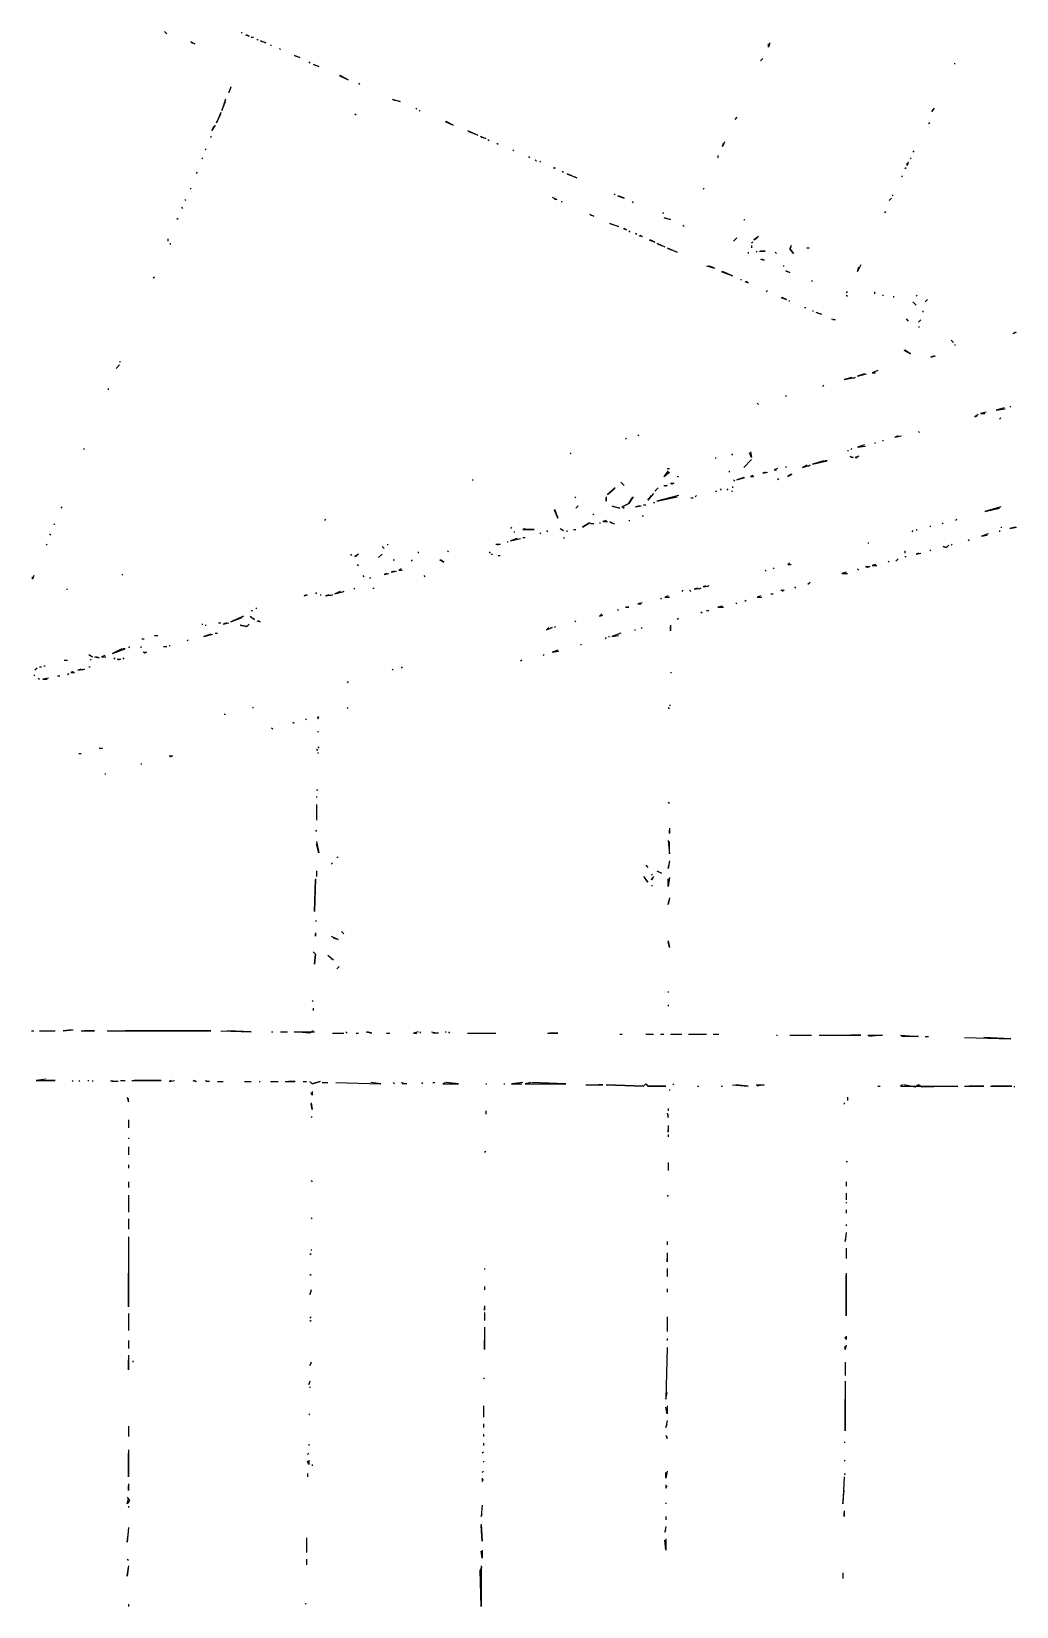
# Model space of a CAD drawing. Extents: x 1 to 1989, y -9 to 1002.
# Drawn here: x 1416 to 1561.7, y 534.8 to 767.8 of the extents above; entities that cross this region are included whole.
import ezdxf

# ---------------------------------------------------------------- set-up
doc = ezdxf.new("R2010")
doc.units = 0
doc.layers.add('LINEWORK', color=4, linetype='CONTINUOUS')

msp = doc.modelspace()

# ---------------------------------------------------------------- linework, layer by layer
at = {"layer": 'LINEWORK'}
for points in [[(1435.6667, 767.8333), (1436, 767.5)], [(1447, 767.6667), (1447.1667, 767.6667)], [(1447.6667, 767.3333), (1448.1667, 767.1667), (1447.8333, 767.3333)], [(1448.5, 767), (1448.8333, 767)], [(1449.3333, 766.6667), (1449.5, 766.6667)], [(1439.5, 766.3333), (1440.1667, 766), (1439.6667, 766.1667)], [(1449.8333, 766.5), (1450.6667, 766.1667), (1450, 766.3333)], [(1451.3333, 765.8333), (1451.5, 765.8333)], [(1452.6667, 765.3333), (1452.8333, 765.1667)], [(1454.8333, 764.3333), (1455.6667, 764), (1455, 764.1667)], [(1525.1667, 766.1667), (1525, 765.5), (1525, 766)], [(1457, 763.3333), (1457.1667, 763.1667)], [(1457.6667, 763), (1458.5, 762.6667), (1457.8333, 762.8333)], [(1524.1667, 763.8333), (1523.8333, 763.5)], [(1552.5, 763.1667), (1552.5, 763)], [(1445.5, 759.6667), (1445.1667, 758.8333), (1445.5, 759.5)], [(1461.5, 761.3333), (1462.8333, 760.6667), (1461.6667, 761.3333)], [(1464.3333, 760.1667), (1464.5, 760)], [(1444.6667, 757.8333), (1444.1667, 756.1667), (1444.6667, 757.5)], [(1469.3333, 757.8333), (1470.5, 757.5), (1469.5, 757.6667)], [(1444, 755.8333), (1443.3333, 754.3333), (1444, 755.6667)], [(1463.8333, 755.6667), (1464, 755.5)], [(1472.8333, 756.5), (1473, 756.3333)], [(1473.3333, 756.1667), (1473.5, 756.1667)], [(1520.3333, 755.1667), (1520, 754.8333)], [(1549.5, 756.5), (1549.1667, 756), (1549.3333, 756.3333)], [(1443.1667, 754), (1442.6667, 753.1667), (1443, 753.8333)], [(1477.1667, 754.5), (1478.3333, 754), (1477.3333, 754.5)], [(1480.5, 753.1667), (1482, 752.5), (1480.6667, 753)], [(1548.8333, 754.3333), (1548.6667, 754.1667)], [(1441.8333, 750.5), (1441.6667, 750.3333)], [(1442.5, 752.3333), (1442.5, 752.1667)], [(1482.3333, 752.3333), (1483.1667, 752), (1482.5, 752.1667)], [(1483.5, 751.8333), (1483.6667, 751.6667)], [(1484.8333, 751.3333), (1485, 751.1667)], [(1487.1667, 750.3333), (1487.3333, 750.1667)], [(1518.5, 751.5), (1518.1667, 750.8333), (1518.3333, 751.3333)], [(1441.3333, 749.1667), (1441.1667, 749)], [(1489.5, 749.3333), (1489.6667, 749.1667)], [(1490.5, 748.8333), (1490.6667, 748.6667)], [(1491.1667, 748.6667), (1491.3333, 748.5)], [(1517.5, 749.5), (1517.5, 749.1667)], [(1545.6667, 748.5), (1545.5, 748), (1545.5, 748.3333)], [(1546, 749.1667), (1546, 749)], [(1546.5, 750.1667), (1546.3333, 750)], [(1440.5, 747), (1440.3333, 746.8333)], [(1493.1667, 747.6667), (1493.5, 747.6667)], [(1494.5, 747.1667), (1494.6667, 747)], [(1495.1667, 746.8333), (1496.6667, 746.1667), (1495.3333, 746.6667)], [(1544.8333, 746.5), (1544.6667, 746.3333)], [(1545.3333, 747.6667), (1545.1667, 747.5)], [(1439.5, 744.6667), (1439.5, 744.5)], [(1493, 743.3333), (1493.6667, 743), (1493.3333, 743)], [(1502.1667, 743.8333), (1502.3333, 743.6667)], [(1502.6667, 743.5), (1503.6667, 743.1667), (1502.8333, 743.5)], [(1515.5, 744.6667), (1515.3333, 744.5)], [(1543.3333, 743.6667), (1543.3333, 743.5)], [(1438.1667, 741.8333), (1438.3333, 741.6667)], [(1438.6667, 743), (1438.8333, 742.8333)], [(1494.3333, 742.6667), (1494.5, 742.6667)], [(1504.8333, 742.6667), (1505, 742.5)], [(1509.3333, 741), (1509.5, 741)], [(1542.3333, 741.1667), (1542.1667, 741)], [(1543.1667, 743.1667), (1542.8333, 742.8333)], [(1437.6667, 740.1667), (1437.5, 740)], [(1498.5, 740.8333), (1499.1667, 740.5), (1498.6667, 740.6667)], [(1501.5, 739.5), (1502.8333, 739), (1501.6667, 739.3333)], [(1503.5, 738.6667), (1504, 738.5), (1503.6667, 738.6667)], [(1509.5, 740.3333), (1510.5, 740), (1509.6667, 740.1667)], [(1512.3333, 739.1667), (1512.5, 739)], [(1521.3333, 740), (1521.5, 740)], [(1436.1667, 737.1667), (1436.1667, 736.8333)], [(1436.5, 736.5), (1436.5, 736.3333)], [(1504.3333, 738.3333), (1504.5, 738.1667)], [(1505.3333, 738), (1505.5, 737.8333)], [(1505.8333, 737.6667), (1506.3333, 737.5), (1506, 737.6667)], [(1507.3333, 737), (1508.1667, 736.6667), (1507.5, 737)], [(1508.5, 736.5), (1509.6667, 736), (1508.6667, 736.3333)], [(1520.3333, 737.3333), (1519.8333, 736.8333)], [(1522.6667, 736.6667), (1522.5, 736.5)], [(1523.5, 737.5), (1522.8333, 737), (1523.3333, 737.3333)], [(1510, 735.8333), (1511.5, 735.1667), (1510.1667, 735.6667)], [(1522, 735.1667), (1522, 735)], [(1522.5, 736.1667), (1522.5, 735.8333)], [(1523.3333, 735.3333), (1523.1667, 735.1667)], [(1523.6667, 735.3333), (1524.5, 735.3333), (1523.8333, 735.3333)], [(1523.8333, 734.1667), (1524.3333, 734), (1524, 734.1667)], [(1526, 735.1667), (1526.1667, 735)], [(1528.3333, 736.1667), (1528.1667, 735.6667), (1528.6667, 735), (1528.1667, 735.6667), (1528.3333, 736)], [(1530.6667, 735.8333), (1531, 735.8333)], [(1515.8333, 733.1667), (1517, 732.8333), (1516.1667, 733.1667)], [(1518, 732.3333), (1519.6667, 731.6667), (1518.1667, 732.3333)], [(1527.1667, 733.1667), (1527.3333, 733.1667)], [(1527.5, 732.5), (1528.1667, 732.1667), (1527.6667, 732.3333)], [(1538.6667, 733.3333), (1538.1667, 732.3333), (1538.3333, 733)], [(1434.1667, 731.5), (1434, 731.3333)], [(1520.8333, 731.1667), (1521, 731.1667)], [(1521.5, 730.8333), (1522, 730.6667), (1521.6667, 730.8333)], [(1524.8333, 729.5), (1524.6667, 729.3333)], [(1531.3333, 731), (1531.5, 730.8333)], [(1536.6667, 729.3333), (1536.5, 729.1667)], [(1540.6667, 729.3333), (1540.6667, 729)], [(1526.8333, 728.5), (1527.6667, 728.1667), (1527, 728.5)], [(1528, 728), (1528.1667, 728)], [(1530.3333, 727), (1530.5, 727)], [(1536.5, 728.8333), (1536.6667, 728.6667)], [(1541.8333, 728.8333), (1542, 728.8333)], [(1543.5, 728.6667), (1543.5, 728.5)], [(1546.3333, 727.8333), (1546.8333, 727.3333)], [(1547, 728.8333), (1546.8333, 728.6667)], [(1548.5, 728.1667), (1548.1667, 727.8333)], [(1531.5, 726.5), (1531.6667, 726.5)], [(1532, 726.3333), (1532.8333, 726), (1532.1667, 726.1667)], [(1534.3333, 725.3333), (1534.8333, 725.1667), (1534.5, 725.1667)], [(1545.3333, 725.3333), (1545.6667, 725)], [(1547.5, 725.1667), (1547.1667, 724.8333)], [(1547.8333, 726.5), (1547.8333, 726.3333)], [(1547.1667, 724.1667), (1547.3333, 724.1667)], [(1561.5, 723.3333), (1561.1667, 723.1667), (1561.6667, 723.3333)], [(1545, 720.6667), (1546, 720.1667), (1545.1667, 720.6667)], [(1552, 722.1667), (1552.3333, 721.8333)], [(1552.5, 721.5), (1552.6667, 721.5)], [(1429, 718.5), (1428.5, 718)], [(1429, 719), (1429.1667, 719)], [(1541.1667, 717.6667), (1540.3333, 717.3333), (1540.8333, 717.3333)], [(1549.5, 719.8333), (1549, 719.6667), (1549.6667, 719.8333)], [(1533.1667, 715.5), (1533, 715.3333)], [(1537.3333, 716.6667), (1536.1667, 716.3333), (1537.8333, 716.6667), (1537.5, 716.5)], [(1539.1667, 717.1667), (1538.1667, 716.8333), (1539.5, 717.1667)], [(1427.3333, 715), (1427.3333, 714.8333)], [(1527.6667, 714), (1527.5, 713.8333)], [(1523.3333, 712.8333), (1523.5, 712.6667)], [(1556, 711.1667), (1555.5, 710.8333), (1555.8333, 711)], [(1557.1667, 711.5), (1556.3333, 711.3333), (1557, 711.3333)], [(1559.8333, 712.1667), (1558.6667, 711.8333), (1560, 712)], [(1559.3333, 710.6667), (1559.1667, 710.5)], [(1560.6667, 712.3333), (1560.8333, 712.3333)], [(1547.1667, 708.6667), (1547.3333, 708.5)], [(1423.8333, 706.1667), (1423.6667, 706)], [(1504, 707.6667), (1503.8333, 707.5)], [(1505.8333, 708.1667), (1505.6667, 708)], [(1537.3333, 706.1667), (1537.1667, 706)], [(1539.1667, 706.6667), (1538.1667, 706.3333), (1539.3333, 706.5)], [(1540.6667, 707), (1540.8333, 707)], [(1541.8333, 707.3333), (1542, 707.3333)], [(1544.1667, 708), (1543.6667, 707.8333), (1544.6667, 708)], [(1495.8333, 705.5), (1495.6667, 705.3333)], [(1517.1667, 704.8333), (1517.1667, 704.6667)], [(1519.6667, 705.3333), (1519.5, 705.1667)], [(1522.5, 704.5), (1521.3333, 703.3333)], [(1522.3333, 705.6667), (1522.5, 704.8333), (1522.1667, 705.5)], [(1530.6667, 703.6667), (1530, 703.3333), (1531.1667, 703.6667), (1530.8333, 703.5)], [(1533.1667, 704.3333), (1531.5, 703.8333), (1533.6667, 704.3333), (1533.3333, 704.3333)], [(1536.6667, 705.8333), (1536.8333, 705.8333)], [(1537, 705), (1537.5, 704.8333), (1537.1667, 704.8333)], [(1538.3333, 705), (1537.8333, 704.8333), (1538.1667, 704.8333)], [(1481.1667, 701.5), (1481.3333, 701.5)], [(1510.1667, 702.8333), (1509.5, 702), (1510.3333, 702.6667)], [(1510, 703.1667), (1510.3333, 703.1667)], [(1511.5, 702), (1511.6667, 702)], [(1519.1667, 702.8333), (1519.1667, 702.6667)], [(1519.8333, 701.5), (1520, 701.3333)], [(1521.3333, 701.8333), (1520.3333, 701.5), (1521.5, 701.8333)], [(1522.6667, 702.1667), (1522.3333, 702), (1522.8333, 702)], [(1524.5, 702.6667), (1524.1667, 702.5), (1524.8333, 702.6667)], [(1526.3333, 703.1667), (1525.8333, 703), (1526.1667, 703)], [(1526.5, 701.6667), (1526.3333, 701.5)], [(1527.5, 703.5), (1527.6667, 703.3333)], [(1528.3333, 702.3333), (1527.8333, 702), (1528.5, 702.3333)], [(1496.3333, 699), (1496.5, 698.8333)], [(1501, 699), (1501, 698.3333), (1501, 698.8333)], [(1502.3333, 700.3333), (1501.1667, 699.3333), (1502.1667, 700.1667)], [(1503.1667, 701.1667), (1503.6667, 700.6667)], [(1505, 699), (1504.3333, 698), (1503.3333, 697.5), (1503.6667, 697.3333), (1503.3333, 697.5), (1504.3333, 698), (1504.8333, 698.8333)], [(1508, 699.5), (1507.1667, 698.5), (1507.6667, 699.1667)], [(1508.6667, 700.3333), (1508.1667, 699.8333)], [(1511.6667, 699.1667), (1508.5, 698.3333), (1511.5, 699)], [(1509.5, 700.6667), (1510, 700.6667), (1509.6667, 700.5)], [(1510.5, 701), (1511, 701), (1510.6667, 700.8333)], [(1514.3333, 699.1667), (1514.1667, 699)], [(1517.1667, 699.8333), (1517.3333, 699.8333)], [(1518, 700.1667), (1517.8333, 700)], [(1518.8333, 700.1667), (1519, 700)], [(1519.5, 699.8333), (1519.6667, 699.8333)], [(1519.6667, 700.5), (1519.6667, 700.3333)], [(1420.5, 697.5), (1420.3333, 697.3333)], [(1493.3333, 697.1667), (1493.8333, 695.8333), (1493.3333, 697)], [(1496.8333, 697.6667), (1496.5, 697.3333)], [(1501.8333, 697.6667), (1503, 697.3333), (1502, 697.5)], [(1506, 697.6667), (1505.3333, 697.5), (1506.1667, 697.6667)], [(1506.5, 697.8333), (1506.8333, 697.8333)], [(1508, 698.1667), (1508.1667, 698.1667)], [(1513.5, 698.8333), (1513.8333, 698.8333)], [(1559.3333, 697.5), (1557, 696.8333), (1559.1667, 697.3333)], [(1419.3333, 695), (1419.3333, 694.8333)], [(1459.5, 695.6667), (1459.3333, 695.5)], [(1487, 694.5), (1486.8333, 694.3333)], [(1498.5, 695.1667), (1497.5, 694.5), (1498.5, 695.1667), (1499.1667, 695), (1498.6667, 695)], [(1499.1667, 696.5), (1499, 696.3333)], [(1500, 695.1667), (1500.1667, 695.1667)], [(1501, 695.5), (1500.5, 695.3333), (1501.1667, 695.3333)], [(1501.5, 695.3333), (1502.1667, 695), (1501.6667, 695.1667)], [(1504.3333, 695.5), (1504.5, 695.5)], [(1506.3333, 696.1667), (1506.5, 696.1667)], [(1548.8333, 694.6667), (1549, 694.6667)], [(1550.8333, 695.1667), (1550.6667, 695)], [(1552.8333, 695.6667), (1552.6667, 695.5)], [(1559.3333, 694.5), (1559.5, 694.5)], [(1561.5, 694.5), (1560.6667, 694.3333), (1561.6667, 694.5)], [(1418.6667, 693.5), (1418.8333, 693.3333)], [(1486.3333, 692.3333), (1486.5, 692.3333)], [(1487.8333, 692.8333), (1486.8333, 692.5), (1488.3333, 692.8333)], [(1487.3333, 693.8333), (1487.5, 693.8333)], [(1489, 694.3333), (1488.6667, 694.1667), (1490.3333, 694.1667), (1489.1667, 694.1667)], [(1488.6667, 693), (1489, 693)], [(1491.1667, 693.6667), (1491.3333, 693.5)], [(1492.1667, 694), (1492.3333, 693.8333)], [(1494.1667, 694.3333), (1494.6667, 694), (1494.3333, 694.1667)], [(1494.8333, 693), (1494.6667, 692.8333)], [(1495.1667, 694), (1495.1667, 693.8333)], [(1496.1667, 694.1667), (1496.5, 694.1667)], [(1539.6667, 692.1667), (1539.8333, 692.1667)], [(1546.3333, 694), (1546.1667, 693.8333)], [(1546.8333, 694.1667), (1547, 694)], [(1554.5, 692.6667), (1554.6667, 692.5)], [(1557.5, 693.5), (1556.5, 693.1667), (1557.3333, 693.3333)], [(1559.1667, 694), (1559.1667, 693.8333)], [(1418.3333, 692), (1418.1667, 691.8333)], [(1463.1667, 690.5), (1463.3333, 690.3333)], [(1464.3333, 690.5), (1463.8333, 690.1667), (1464.1667, 690.3333)], [(1467.8333, 690.5), (1467.3333, 690)], [(1467.8333, 691.6667), (1468.1667, 691.3333)], [(1468.6667, 692), (1468.6667, 691.8333)], [(1473.1667, 690.8333), (1473.1667, 690.6667)], [(1477.5, 691), (1477.6667, 690.8333)], [(1483.8333, 690.8333), (1483.6667, 690.6667)], [(1484, 690.5), (1484.1667, 690.5)], [(1484.6667, 692), (1485.3333, 692), (1484.8333, 691.8333)], [(1485, 690.3333), (1485.3333, 690.3333)], [(1544.1667, 689.8333), (1543.8333, 689.5)], [(1545.1667, 691), (1545.1667, 690.6667)], [(1545.1667, 690.1667), (1545.3333, 690.1667)], [(1547.1667, 690.6667), (1546.8333, 690.5), (1547.5, 690.6667)], [(1548.8333, 691.1667), (1549, 691)], [(1551.6667, 691.8333), (1551.3333, 691.5), (1550.8333, 691.6667), (1551.3333, 691.5)], [(1552.1667, 692), (1552, 691.8333)], [(1429.3333, 687.5), (1429.5, 687.5)], [(1464.1667, 689), (1464.3333, 688.8333)], [(1468.5, 687.6667), (1468.1667, 687.5), (1468.8333, 687.6667)], [(1469.6667, 688), (1469.1667, 687.8333), (1470, 688)], [(1469.5, 689.6667), (1469.6667, 689.6667)], [(1470.6667, 688.3333), (1470.3333, 688.1667), (1470.8333, 688.1667)], [(1472.3333, 689.6667), (1472.1667, 689.5)], [(1476.3333, 689.6667), (1477, 689.3333), (1476.5, 689.6667)], [(1524.5, 688.1667), (1524.6667, 688)], [(1525.6667, 688.5), (1525.8333, 688.3333)], [(1528.1667, 689.1667), (1527.8333, 689), (1528.3333, 689)], [(1536.5, 687.8333), (1535.8333, 687.6667), (1536.6667, 687.6667)], [(1538.1667, 688.3333), (1538.3333, 688.1667)], [(1539.3333, 688.6667), (1540, 688.6667), (1539.5, 688.5)], [(1540.8333, 689), (1540.3333, 688.8333), (1541, 688.8333)], [(1542.6667, 689.5), (1542.8333, 689.3333)], [(1416.3333, 687.3333), (1416.1667, 686.8333), (1416.1667, 687.1667)], [(1421.1667, 685.3333), (1421.3333, 685.3333)], [(1463.6667, 685.5), (1463.8333, 685.3333)], [(1465, 687.3333), (1465.1667, 687.1667)], [(1466, 687), (1466.1667, 687)], [(1466.5, 685.5), (1466.6667, 685.5)], [(1474, 687.3333), (1474.1667, 687.1667)], [(1512.3333, 685.1667), (1512.1667, 685)], [(1513.3333, 685.1667), (1513.5, 685)], [(1514.5, 685.5), (1514, 685.3333), (1515, 685.5), (1514.6667, 685.3333)], [(1515.6667, 685.8333), (1515.3333, 685.6667), (1516.1667, 685.8333), (1515.8333, 685.6667)], [(1526.8333, 685.1667), (1527.3333, 685.1667), (1527, 685)], [(1528.8333, 685.6667), (1529, 685.5)], [(1531.1667, 686.3333), (1530.8333, 686)], [(1456.6667, 684.5), (1456.3333, 684.3333), (1456.8333, 684.5)], [(1458, 684.8333), (1458.1667, 684.6667)], [(1458.6667, 684.5), (1458.8333, 684.5)], [(1460, 684.5), (1459.5, 684.3333), (1460.5, 684.5), (1460.1667, 684.3333)], [(1461.6667, 685), (1460.8333, 684.6667), (1462.1667, 685), (1461.8333, 684.8333)], [(1506.3333, 683.3333), (1505.6667, 683.1667), (1506.1667, 683.1667)], [(1509, 684), (1509.1667, 683.8333)], [(1510.1667, 684.3333), (1509.6667, 684.1667), (1510.3333, 684.1667)], [(1518.1667, 682.8333), (1517.5, 682.6667), (1518.3333, 682.6667)], [(1520.1667, 683.3333), (1520.3333, 683.1667)], [(1521.6667, 683.6667), (1521.5, 683.5)], [(1523.8333, 684.3333), (1523.3333, 684.1667), (1524, 684.1667)], [(1525.3333, 684.6667), (1525.6667, 684.6667)], [(1447.3333, 681.3333), (1445.5, 680.5), (1447.1667, 681.1667)], [(1448.3333, 681.3333), (1449, 680.8333), (1448.5, 681.1667)], [(1448.5, 682.1667), (1448.6667, 682.1667)], [(1449.1667, 682.5), (1449.3333, 682.5)], [(1449.3333, 680.6667), (1449.8333, 680.5), (1449.5, 680.6667)], [(1496.3333, 680.6667), (1496.5, 680.5)], [(1500.3333, 681.6667), (1500, 681.3333), (1500.5, 681.5)], [(1502.6667, 682.3333), (1502.8333, 682.1667)], [(1503.8333, 682.6667), (1504.3333, 682.6667), (1504, 682.6667)], [(1511.6667, 681), (1511.5, 680.8333)], [(1515, 682), (1515.1667, 681.8333)], [(1515.8333, 682.1667), (1516.1667, 682.1667)], [(1434.1667, 678.5), (1434.6667, 678.5)], [(1441.1667, 680.1667), (1441.3333, 680.1667)], [(1442.5, 678.6667), (1441.5, 678.3333), (1442.8333, 678.6667)], [(1441.6667, 680), (1441.8333, 680)], [(1443.1667, 678.8333), (1443.5, 678.8333)], [(1443.6667, 680.3333), (1444, 680.3333)], [(1444.8333, 680.3333), (1444.3333, 680.1667), (1445.1667, 680.3333)], [(1448.1667, 680.1667), (1447.8333, 679.8333), (1446.8333, 680), (1447.8333, 679.8333)], [(1492.5, 679.6667), (1492.1667, 679.3333), (1493, 679.6667), (1492.6667, 679.5)], [(1493.5, 679.8333), (1493.3333, 679.6667)], [(1501, 678.1667), (1500.8333, 678)], [(1501.3333, 678.3333), (1501.5, 678.3333)], [(1503.1667, 678.8333), (1501.8333, 678.3333), (1502.8333, 678.5)], [(1505.1667, 679.3333), (1505.3333, 679.3333)], [(1506.1667, 679.6667), (1506.3333, 679.5)], [(1510.5, 680), (1510.5, 679.1667), (1510.5, 679.8333)], [(1429.3333, 676.5), (1428, 675.8333), (1429.8333, 676.5), (1429.5, 676.5)], [(1430.5, 676.8333), (1430.3333, 676.6667)], [(1432.1667, 676.8333), (1432.1667, 676.6667)], [(1432.3333, 678), (1432.6667, 678)], [(1432.5, 676), (1433, 676), (1432.6667, 675.8333)], [(1435.5, 676.8333), (1436, 676.8333)], [(1436.3333, 677), (1436.5, 677)], [(1439.1667, 677.8333), (1439, 677.6667)], [(1493.8333, 676.3333), (1493, 676), (1494, 676.1667)], [(1497.1667, 677.1667), (1497.3333, 677.1667)], [(1416.8333, 673.6667), (1416.5, 673.3333)], [(1417.1667, 673.8333), (1417.5, 673.8333)], [(1417.8333, 674), (1418, 674)], [(1420.8333, 674.8333), (1421.3333, 674.8333)], [(1423.3333, 673.5), (1422.8333, 673.3333), (1423.8333, 673.5), (1423.5, 673.3333)], [(1424.5, 675.6667), (1425, 675.3333), (1424.6667, 675.5)], [(1424.5, 673.8333), (1424.6667, 673.8333)], [(1424.8333, 675), (1424.6667, 674.8333)], [(1425.3333, 675.3333), (1426, 675.1667), (1425.5, 675.3333)], [(1426.8333, 675.5), (1426.3333, 675.3333), (1427, 675.3333)], [(1428.1667, 675.1667), (1428.3333, 675)], [(1428.6667, 675), (1429.1667, 675), (1428.8333, 674.8333)], [(1429.6667, 675.1667), (1429.5, 675)], [(1469.3333, 673.5), (1469.5, 673.3333)], [(1470.6667, 673.8333), (1470.8333, 673.6667)], [(1488.5, 674.8333), (1488.3333, 674.6667)], [(1491.8333, 675.6667), (1491.6667, 675.5)], [(1416.3333, 672.6667), (1416.5, 672.5)], [(1417, 672.1667), (1417.1667, 672)], [(1418.5, 672.1667), (1417.6667, 672), (1418.3333, 672)], [(1419.8333, 672.5), (1420.1667, 672.5)], [(1421.5, 672.8333), (1421.3333, 672.6667)], [(1422.1667, 673.1667), (1421.8333, 673), (1422.3333, 673)], [(1462.8333, 671.6667), (1462.6667, 671.5)], [(1510.5, 673), (1510.6667, 673)], [(1444.5, 666.8333), (1444.6667, 666.8333)], [(1448.6667, 667.8333), (1448.8333, 667.8333)], [(1458.3333, 666.5), (1458.3333, 666.1667), (1458.5, 666.5)], [(1462.8333, 667.8333), (1462.6667, 667.6667)], [(1510.1667, 667.8333), (1510.3333, 667.6667)], [(1510.3333, 668.1667), (1510.5, 668.1667)], [(1451.5, 664.8333), (1451.6667, 664.6667)], [(1454.6667, 665.6667), (1454.8333, 665.5)], [(1456.5, 666.1667), (1456.6667, 666)], [(1458.3333, 664.3333), (1458.3333, 664.1667)], [(1426, 661.8333), (1426.5, 661.8333)], [(1458.3333, 662), (1458.5, 661.8333)], [(1423, 661), (1423.3333, 661)], [(1432.1667, 659.5), (1432.3333, 659.5)], [(1436.3333, 660.6667), (1436.8333, 660.6667), (1436.5, 660.5)], [(1458.1667, 661.6667), (1458.3333, 661.5)], [(1458.3333, 661.1667), (1458.3333, 661)], [(1426.8333, 658), (1427, 658)], [(1458.1667, 655.6667), (1458.3333, 655.6667)], [(1458.1667, 654.6667), (1458.1667, 654.5)], [(1458.1667, 653.5), (1458.1667, 651.1667)], [(1510.1667, 653.8333), (1510.3333, 653.6667)], [(1458.1667, 649.6667), (1458, 649.5)], [(1458.1667, 648), (1458.5, 646.3333), (1458.1667, 647.6667)], [(1510.1667, 648.1667), (1510.3333, 646.1667), (1510.3333, 648)], [(1510.3333, 650), (1510.3333, 649.1667), (1510.3333, 649.6667)], [(1461.1667, 645.6667), (1461.3333, 645.6667)], [(1458.1667, 643.6667), (1458.1667, 642.8333)], [(1460.5, 644.8333), (1460.3333, 644.6667)], [(1506.8333, 644.5), (1507.1667, 644.1667)], [(1507.8333, 643.1667), (1507.6667, 643)], [(1508.5, 643.6667), (1509.1667, 643.3333), (1508.6667, 643.5)], [(1510.3333, 645.1667), (1510.1667, 644), (1510.3333, 644.8333)], [(1458, 642.5), (1457.8333, 637.6667), (1458, 642.3333)], [(1506.5, 642.8333), (1507.1667, 642), (1506.6667, 642.6667)], [(1508, 642.8333), (1507.6667, 642.3333), (1507.8333, 642.6667)], [(1507.6667, 641.5), (1507.8333, 641.5)], [(1510.3333, 642.6667), (1510.1667, 641.3333), (1510.1667, 642.5)], [(1510.3333, 639.6667), (1510.1667, 638.6667), (1510.3333, 639.5)], [(1458, 636.3333), (1458.1667, 636.1667)], [(1458, 634.5), (1458, 634), (1458, 634.3333)], [(1460.3333, 634), (1461.3333, 633.5), (1460.6667, 633.6667)], [(1461.8333, 634.6667), (1462.1667, 634.3333)], [(1457.6667, 631.6667), (1458, 631.3333), (1457.8333, 629.8333), (1458, 631.3333)], [(1510.1667, 633.3333), (1510.3333, 632.3333), (1510.1667, 633.1667)], [(1459.8333, 631.1667), (1460.6667, 630.5), (1460.3333, 630.6667)], [(1461.5, 629.5), (1461.1667, 629.1667)], [(1457.5, 624.5), (1457.6667, 624.3333)], [(1510.1667, 625.8333), (1510.1667, 625.6667)], [(1457.6667, 623.3333), (1457.6667, 623)], [(1510.1667, 623.8333), (1510.1667, 623.6667)], [(1416, 620), (1416.3333, 620)], [(1417.1667, 620), (1419.5, 620)], [(1422, 620.1667), (1420.6667, 620), (1422.1667, 620.1667)], [(1423.3333, 620), (1425.3333, 620), (1423.8333, 620)], [(1427.1667, 620), (1442.5, 620), (1429.8333, 620)], [(1444, 620), (1448.5, 619.8333), (1445, 620)], [(1451.5, 619.8333), (1451.6667, 619.8333)], [(1452.8333, 619.8333), (1453.8333, 619.8333)], [(1457.6667, 620), (1457.1667, 619.6667), (1454.8333, 619.8333), (1457.8333, 619.8333)], [(1462.5, 619.8333), (1462.6667, 619.6667)], [(1465.5, 619.8333), (1466.3333, 619.6667), (1465.6667, 619.8333)], [(1473.1667, 619.8333), (1472.5, 619.6667), (1473, 619.6667)], [(1473.5, 619.8333), (1473.5, 619.6667)], [(1475.1667, 619.8333), (1476.1667, 619.6667), (1475.3333, 619.6667)], [(1477.1667, 619.8333), (1477.3333, 619.8333)], [(1477.6667, 619.8333), (1477.8333, 619.6667)], [(1460.5, 619.6667), (1462.1667, 619.6667)], [(1464, 619.6667), (1464.3333, 619.6667)], [(1468.5, 619.6667), (1469, 619.6667)], [(1480.5, 619.6667), (1484.6667, 619.6667)], [(1492.3333, 619.6667), (1493.8333, 619.6667), (1492.6667, 619.6667)], [(1503, 619.5), (1503.3333, 619.5)], [(1506.8333, 619.5), (1508, 619.5)], [(1509, 619.5), (1509.5, 619.5)], [(1510.5, 619.5), (1512.1667, 619.5)], [(1513.1667, 619.5), (1515.8333, 619.5)], [(1516.8333, 619.5), (1517.6667, 619.5)], [(1526.1667, 619.3333), (1526.3333, 619.3333)], [(1528.1667, 619.3333), (1531.3333, 619.3333)], [(1532.5, 619.3333), (1538.6667, 619.3333), (1537.1667, 619.3333)], [(1539.6667, 619.3333), (1541.8333, 619.3333), (1539.8333, 619.1667)], [(1544.5, 619.3333), (1547.1667, 619.1667), (1544.6667, 619.1667)], [(1548.1667, 619.1667), (1548.6667, 619.1667)], [(1554, 619), (1560.8333, 618.8333), (1556.8333, 619)], [(1418.1667, 612.8333), (1416.6667, 612.6667), (1419.5, 612.6667), (1418.3333, 612.6667)], [(1422, 612.6667), (1422.1667, 612.5)], [(1423, 612.6667), (1423.1667, 612.5)], [(1424.3333, 612.6667), (1424.5, 612.6667)], [(1425, 612.6667), (1425, 612.5)], [(1427.6667, 612.6667), (1428.8333, 612.5), (1427.8333, 612.5)], [(1429.1667, 612.6667), (1429.8333, 612.6667)], [(1430.8333, 612.6667), (1435.1667, 612.6667), (1431.1667, 612.6667)], [(1436.6667, 612.6667), (1436.3333, 612.5), (1437.1667, 612.6667)], [(1439.8333, 612.6667), (1440.3333, 612.5), (1440, 612.6667)], [(1441.6667, 612.6667), (1442.3333, 612.5), (1441.8333, 612.5)], [(1443.5, 612.5), (1444.3333, 612.5)], [(1447.5, 612.5), (1448.5, 612.5)], [(1449.6667, 612.5), (1449.8333, 612.5)], [(1451.3333, 612.5), (1452.5, 612.5)], [(1453.5, 612.5), (1455, 612.5), (1454, 612.5)], [(1456.1667, 612.5), (1456.6667, 612.5)], [(1457.1667, 612.5), (1457.5, 612.1667), (1458.6667, 612.5), (1457.5, 612.1667)], [(1457.5, 611), (1457.5, 610.5), (1457.3333, 610.8333)], [(1459, 612.3333), (1459.8333, 612.3333)], [(1461, 612.3333), (1467.6667, 612.1667), (1466.1667, 612.3333)], [(1469.5, 612.3333), (1469.6667, 612.1667)], [(1470.6667, 612.3333), (1471.5, 612.1667), (1470.8333, 612.1667)], [(1473.8333, 612.3333), (1473.6667, 612.1667)], [(1475.3333, 612.3333), (1475.6667, 612.3333)], [(1477.1667, 612.3333), (1476.8333, 612.1667), (1479.1667, 612.1667), (1477.3333, 612.3333)], [(1483.1667, 612.1667), (1483.3333, 612.1667)], [(1485.8333, 612.1667), (1486, 612.1667)], [(1488.6667, 612.3333), (1487, 612.1667), (1488.5, 612.1667)], [(1489.8333, 612.3333), (1489, 612.1667), (1495, 612.1667), (1490, 612.3333)], [(1498, 612), (1500.5, 612), (1499.8333, 612)], [(1506.8333, 612.1667), (1506.5, 611.8333), (1501, 612), (1506.5, 611.8333), (1506.8333, 612.1667), (1507.1667, 611.8333), (1509.8333, 611.8333), (1507.1667, 611.8333)], [(1510.3333, 611.3333), (1510.3333, 611.1667)], [(1510.8333, 612.1667), (1511, 612)], [(1514.5, 611.8333), (1514.6667, 611.8333)], [(1518, 611.8333), (1518.1667, 611.8333)], [(1519.6667, 612), (1522, 611.8333), (1520.1667, 612)], [(1523.1667, 612), (1524.3333, 612), (1523.3333, 611.8333)], [(1541.1667, 611.8333), (1541.5, 611.8333)], [(1544.8333, 612), (1544.5, 611.8333), (1553, 611.8333), (1547.6667, 611.6667), (1547.1667, 612), (1546.6667, 611.6667), (1545, 612)], [(1554, 611.8333), (1556.8333, 611.8333), (1554.6667, 611.8333)], [(1557.8333, 611.8333), (1561, 611.8333), (1558, 611.8333)], [(1561.3333, 611.8333), (1561.3333, 611.6667)], [(1430.1667, 610.1667), (1430.3333, 609.5), (1430.3333, 610)], [(1457.3333, 609.3333), (1457.5, 608.3333), (1457.3333, 609.1667)], [(1483.1667, 608.1667), (1483.1667, 607.6667)], [(1510.1667, 608.5), (1510.1667, 608.1667)], [(1536.1667, 609.3333), (1536.1667, 609.1667)], [(1536.6667, 610.1667), (1536.6667, 609.6667)], [(1430.3333, 606.8333), (1430.3333, 605.6667)], [(1457.5, 607.3333), (1457.3333, 607.1667)], [(1510, 607.8333), (1510.1667, 607.1667), (1510.1667, 607.6667)], [(1510.1667, 606), (1510.1667, 605), (1510.1667, 605.3333)], [(1430.3333, 604.1667), (1430.3333, 604)], [(1510.1667, 604.6667), (1510.1667, 604.3333)], [(1430.3333, 602.8333), (1430.3333, 601.6667)], [(1483.1667, 602.1667), (1483, 602)], [(1430.3333, 600.1667), (1430.3333, 599.6667)], [(1510.1667, 600.5), (1510.1667, 599.3333)], [(1536.5, 600.6667), (1536.6667, 600.6667)], [(1430.3333, 597.6667), (1430.3333, 596.8333)], [(1457.3333, 597.8333), (1457.5, 597.6667)], [(1536.5, 597.6667), (1536.5, 597)], [(1430.3333, 595.6667), (1430.3333, 593.1667)], [(1510.1667, 595.6667), (1510, 595.5)], [(1536.5, 596), (1536.5, 595)], [(1536.5, 594.6667), (1536.5, 594.5)], [(1430.3333, 592.1667), (1430.3333, 590.6667)], [(1457.3333, 592.3333), (1457.5, 592.1667)], [(1536.5, 593.5), (1536.5, 593)], [(1430.3333, 589.5), (1430.3333, 579.1667), (1430.3333, 584.1667)], [(1536.5, 590.1667), (1536.3333, 588.8333), (1536.5, 589.6667)], [(1536.5, 591.3333), (1536.5, 591.1667)], [(1457.3333, 587.6667), (1457.3333, 587.5)], [(1510, 588.8333), (1510, 588.3333)], [(1510, 587.1667), (1510, 585.8333), (1510, 586.3333)], [(1536.5, 587.8333), (1536.5, 586.3333)], [(1457.3333, 587), (1457.1667, 586.8333)], [(1483, 584.8333), (1483, 584.6667)], [(1510, 584.8333), (1510, 583.6667)], [(1457.1667, 584), (1457.3333, 583.8333)], [(1536.5, 584.1667), (1536.5, 577.8333), (1536.5, 583.8333)], [(1457.3333, 581.6667), (1457.1667, 581), (1457.3333, 581.5)], [(1483, 582.1667), (1483, 581.6667)], [(1510, 581.8333), (1510, 581.3333)], [(1430.3333, 578.1667), (1430.3333, 575.6667)], [(1483, 579.3333), (1483, 578.6667), (1483, 579)], [(1483, 578.3333), (1483, 577.1667)], [(1457.3333, 577.6667), (1457.1667, 577.5)], [(1457.3333, 577.1667), (1457.1667, 577)], [(1483, 576.1667), (1483, 572.8333), (1483, 574.1667)], [(1510, 577.6667), (1510, 575.5)], [(1430.3333, 574.1667), (1430.3333, 573)], [(1510, 574.5), (1510, 574.1667)], [(1536.5, 574.8333), (1536.5, 574.3333), (1536.3333, 574.6667)], [(1536.5, 573.5), (1536.3333, 572.8333), (1536.3333, 573.3333)], [(1430.3333, 572), (1430.3333, 569.8333), (1430.3333, 571.3333)], [(1431, 571.1667), (1431, 571)], [(1457.3333, 571), (1457.1667, 570.5), (1457.3333, 570.8333)], [(1510, 573.1667), (1509.8333, 565.5), (1510, 566.5)], [(1536.3333, 571), (1536.3333, 569)], [(1482.8333, 568.6667), (1483, 568.5)], [(1457.1667, 568.1667), (1457, 567.6667), (1457.1667, 568)], [(1457.1667, 567.3333), (1457.1667, 567.1667)], [(1536.3333, 568.1667), (1536.3333, 560.8333), (1536.3333, 565.5)], [(1482.8333, 564.5), (1482.8333, 562.8333)], [(1510, 564.5), (1510, 563.3333), (1509.8333, 564.3333)], [(1457.1667, 563.3333), (1457, 563.1667)], [(1482.8333, 561.8333), (1482.8333, 561.3333)], [(1510, 562.3333), (1509.8333, 561.3333), (1510, 561.8333)], [(1430.3333, 561.5), (1430.3333, 560)], [(1482.8333, 560.3333), (1482.8333, 560)], [(1509.8333, 560.1667), (1510, 559.6667), (1510, 560)], [(1430.3333, 558), (1430.3333, 554), (1430.3333, 557.5)], [(1457, 557.5), (1456.8333, 557.3333)], [(1457, 558.8333), (1457, 558.6667)], [(1482.8333, 557.6667), (1482.6667, 557.5)], [(1482.8333, 559), (1482.8333, 558.6667)], [(1536.1667, 559.1667), (1536.3333, 559.1667)], [(1457, 556.5), (1457, 555.8333), (1456.8333, 556.3333)], [(1457.5, 555.8333), (1457.5, 555.6667)], [(1482.8333, 554.8333), (1482.6667, 554.6667)], [(1482.8333, 556.3333), (1482.8333, 556.1667)], [(1510, 554.8333), (1509.8333, 553.8333), (1509.8333, 554.6667)], [(1536.3333, 556.5), (1536.1667, 556.3333)], [(1430.3333, 553), (1430.3333, 552), (1430.3333, 552.6667)], [(1456.8333, 554.5), (1456.8333, 554)], [(1482.6667, 553.8333), (1482.6667, 553.3333), (1482.8333, 553.6667)], [(1509.8333, 552.8333), (1509.8333, 552.3333), (1510, 552.6667)], [(1536.1667, 554), (1536, 550), (1536.1667, 552)], [(1536.1667, 554.5), (1536.3333, 554.3333)], [(1430.1667, 551), (1430.5, 550.5), (1430.1667, 550), (1430.3333, 550.8333)], [(1509.8333, 550.1667), (1509.8333, 550)], [(1430.3333, 549.6667), (1430.3333, 549.5)], [(1482.6667, 549.8333), (1482.5, 548.1667), (1482.6667, 548.5)], [(1509.8333, 548.1667), (1509.8333, 547.6667)], [(1536.1667, 549), (1536.1667, 548.1667), (1536.1667, 548.6667)], [(1430.3333, 546.5), (1430.1667, 544.3333), (1430.3333, 545.8333)], [(1482.5, 547), (1482.6667, 544.5), (1482.5, 546.8333)], [(1509.8333, 546.6667), (1509.6667, 545.8333), (1509.8333, 546.1667)], [(1456.6667, 545), (1456.6667, 542.8333)], [(1482.6667, 543.1667), (1482.6667, 542), (1482.5, 543)], [(1509.8333, 544.8333), (1509.8333, 543.1667), (1509.6667, 544.6667)], [(1430.1667, 541.8333), (1430.3333, 541.6667)], [(1430.3333, 540.8333), (1430.1667, 539.3333), (1430.3333, 540.6667)], [(1456.6667, 541.8333), (1456.6667, 541)], [(1482.5, 540.8333), (1482.5, 534.8333), (1482.3333, 540.1667), (1482.6667, 540.6667)], [(1536, 539.8333), (1536, 539)], [(1430.3333, 535.1667), (1430.3333, 534.8333)], [(1456.5, 535.3333), (1456.5, 535.1667)]]:
    msp.add_lwpolyline(points, dxfattribs=at)

doc.saveas('drawing.dxf')
